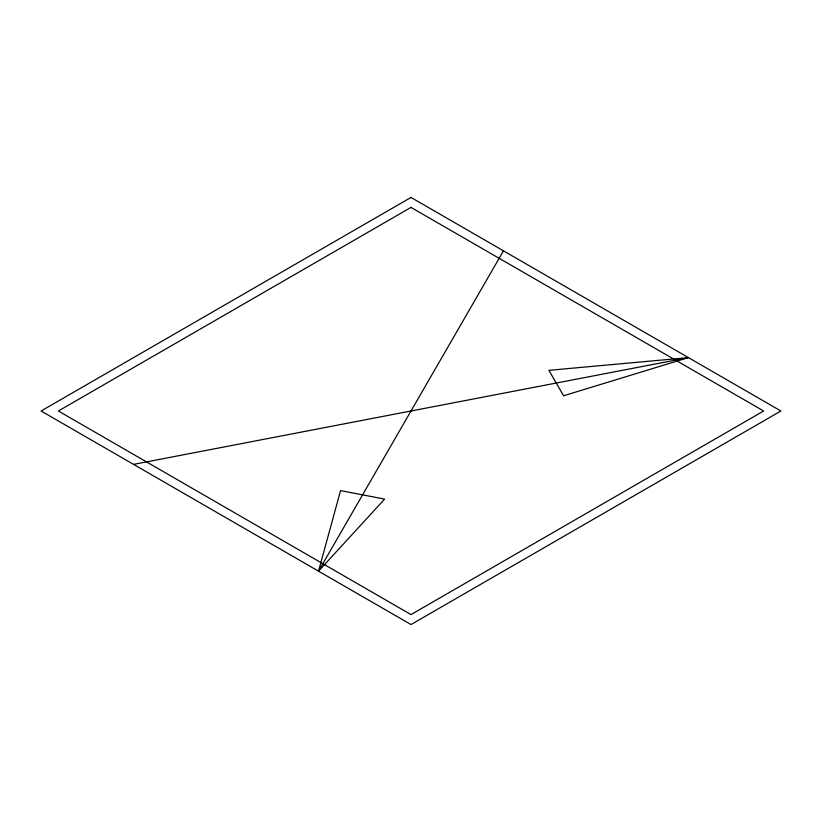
<?xml version="1.0" encoding="UTF-8"?>
<svg xmlns="http://www.w3.org/2000/svg" width="822" height="822" viewBox="0 0 822 822"><rect width="100%" height="100%" fill="white"/><g stroke="black" fill="none" stroke-linecap="round" stroke-linejoin="round"><path stroke-width="1.23" d="M318.525 571.167L340.555 490.621L384.614 499.098L318.525 571.167L503.475 250.833M688.425 357.611L563.594 395.762L548.911 370.332L688.425 357.611L133.575 464.389M411 197.444L41.1 411L411 624.556L780.9 411L411 197.444M411 207.411L58.362 411L411 614.589L763.638 411L411 207.411"/></g></svg>
